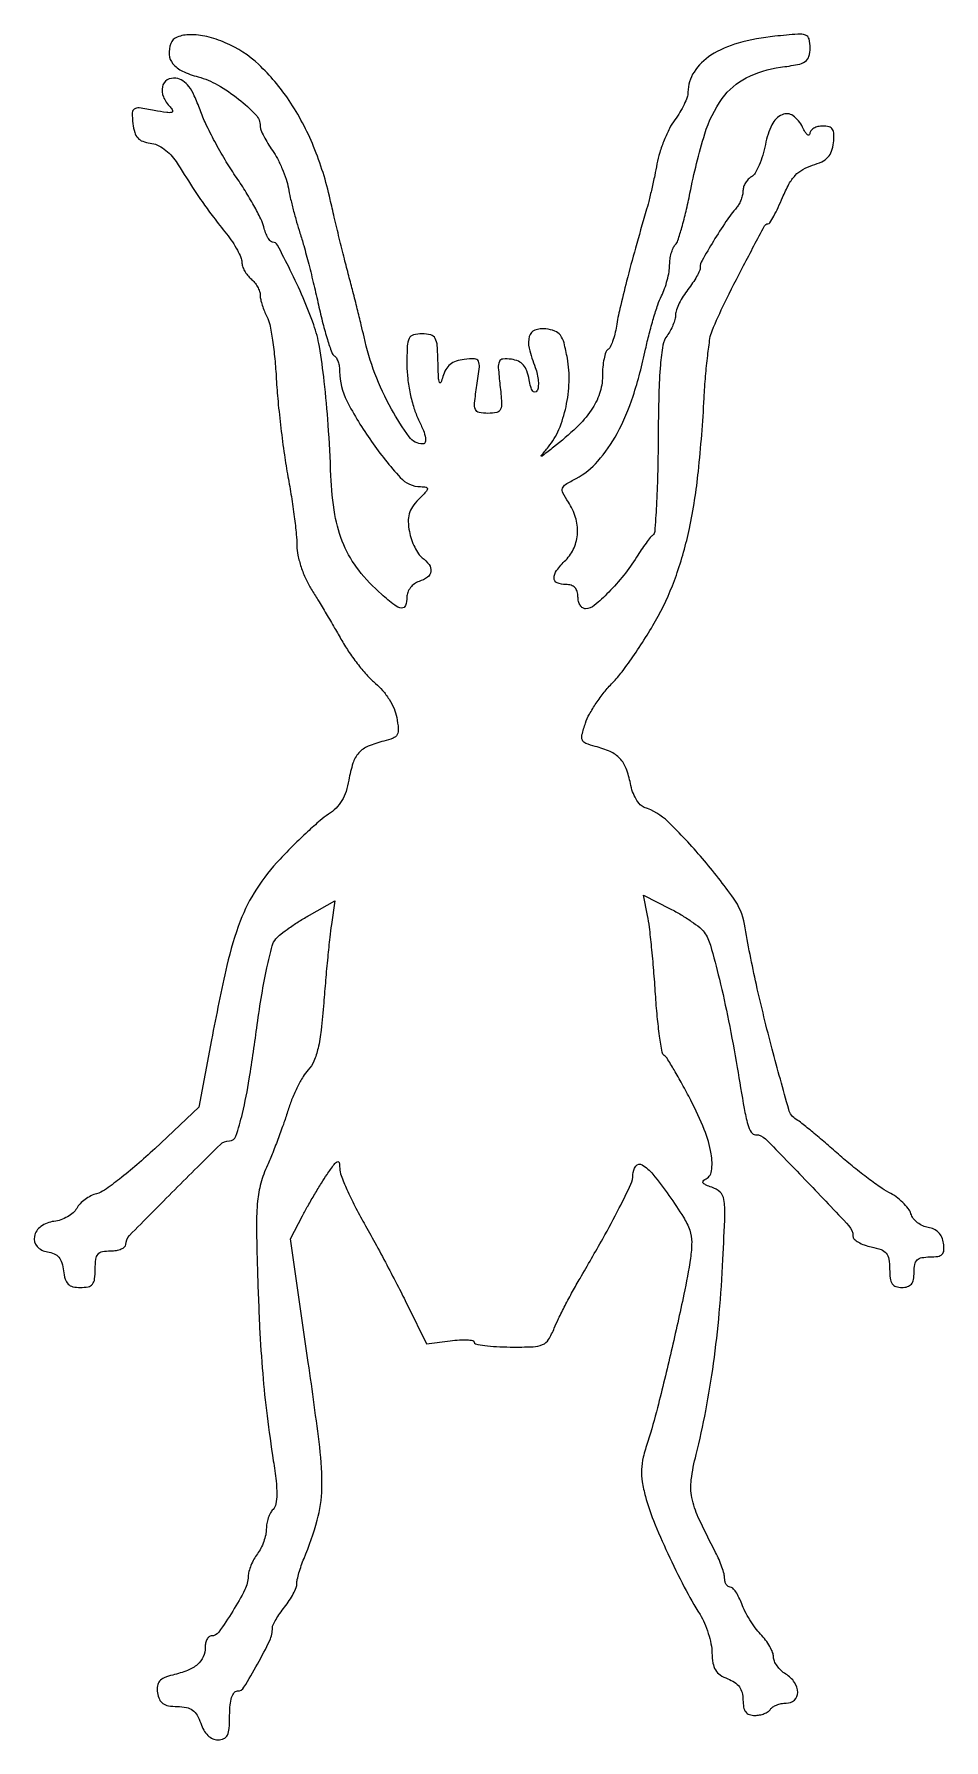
# Model space of a CAD drawing. Extents: x 0 to 149, y 0 to 279.
import ezdxf

# ---------------------------------------------------------------- set-up
doc = ezdxf.new("R2010")
doc.units = 0

msp = doc.modelspace()

# ---------------------------------------------------------------- linework, layer by layer
msp.add_lwpolyline([(22.361626, 277.5, 0.111228), (22.098877, 275.698914, 0.154221), (22.704145, 274.195382, 0.111829), (24.268706, 272.98283, 0.043415), (26.85789, 272.038266, -0.06453), (30.030746, 270.726943, -0.037318), (33.454428, 268.407741, -0.034522), (36.258357, 265.852565, -0.193037), (37, 264.003161, 0.095975), (37.123244, 263.367016, 0.020275), (37.589899, 262.331164, 0.020532), (38.239435, 261.155858, 0.018212), (39.008168, 259.988529, -0.033891), (39.820483, 258.66664, -0.020965), (40.599645, 257.017345, -0.020996), (41.235199, 255.315614, -0.035116), (41.60598, 253.834158, 0.013189), (41.924983, 252.271836, 0.006513), (42.408155, 250.304409, 0.006459), (42.962833, 248.274681, 0.009381), (43.508778, 246.5, -0.012339), (44.128825, 244.441185, -0.004095), (44.938366, 241.393899, -0.004074), (45.780653, 238.000931, -0.004623), (46.531459, 234.734548, 0.008694), (47.250322, 231.719789, 0.012649), (47.997168, 229.090525, 0.008199), (48.704979, 226.943544, 0.172266), (49.120493, 226.425531, -0.126541), (49.458465, 226.073818, -0.046607), (49.741645, 225.440697, -0.042478), (49.935006, 224.659139, -0.039428), (50, 223.83621, 0.120067), (51.169009, 219.038239, 0.033841), (55.194286, 212.408085, 0.03075), (59.922919, 206.497682, 0.210128), (63.25, 205.010648, -0.040721), (64.158997, 204.930924, -0.41335), (64.357851, 204.651196, -0.147639), (64.111147, 204.152114, -0.008287), (62.895833, 202.895833, 0.045314), (61.907051, 201.709523, 0.08227), (61.370514, 200.570135, 0.078878), (61.217576, 199.285502, 0.038753), (61.409304, 197.645833, 0.034502), (61.755263, 196.360082, 0.031843), (62.282179, 195.097955, 0.033365), (62.899119, 194.034932, 0.084385), (63.513471, 193.389757, -0.075034), (64.639118, 192.250788, -0.192573), (64.919761, 191.148208, -0.202818), (64.360294, 190.196526, -0.083142), (63, 189.5, 0.081113), (62.235622, 189.112489, 0.069591), (61.5875, 188.483985, 0.071315), (61.149993, 187.718828, 0.094537), (61, 186.932612, -0.079535), (60.780608, 185.562125, -0.355433), (60.143677, 185.153594, -0.137549), (59.004679, 185.61658, -0.01567), (56.843707, 187.403032, -0.046172), (53.117777, 191.351756, -0.065323), (50.661983, 195.508396, -0.059604), (49.220448, 200.445026, -0.031497), (48.569364, 206.801722, 0.007246), (48.124104, 215.102716, 0.011302), (47.475699, 222.233295, 0.01249), (46.680078, 227.95082, 0.045323), (45.759326, 231.5, 0.01579), (44.017932, 235.911127, 0.013628), (41.91953, 240.428942, 0.006048), (39.814258, 244.530963, 0.277977), (39.035787, 245, -0.218032), (38.678625, 245.163519, -0.046791), (38.273494, 245.732693, -0.040802), (37.890389, 246.539084, -0.029022), (37.590793, 247.494275, 0.053843), (37.101169, 248.821221, 0.011711), (35.963169, 250.983351, 0.012077), (34.519929, 253.434951, 0.011306), (32.929042, 255.869381, -0.01559), (31.256408, 258.477424, -0.011577), (29.567773, 261.454718, -0.011727), (28.10408, 264.341012, -0.025779), (27.153617, 266.625106, 0.02019), (26.210861, 268.964016, 0.056612), (25.30926, 270.479668, 0.084429), (24.33896, 271.388326, 0.110535), (23.20696, 271.819551, 0.171927), (21.769388, 271.533029, 0.211201), (20.9846, 270.427343, 0.151881), (21.151814, 268.768873, 0.093383), (22.25, 267.122184, -0.087779), (22.652306, 266.533232, -0.475662), (22.50244, 266.233616, -0.092701), (21.707803, 266.206473, -0.007771), (19.671416, 266.548217, 0.010506), (17.192113, 266.950358, 0.17558), (16.38969, 266.781148, 0.263754), (16.05486, 266.167645, 0.0244), (16.171416, 264.376033, 0.04231), (16.45812, 262.949403, 0.1122), (16.959606, 262.045153, 0.124077), (17.767438, 261.499478, 0.057776), (19.006354, 261.207088, -0.078214), (20.108872, 260.899048, -0.047359), (21.285307, 260.220448, -0.045333), (22.376458, 259.285496, -0.051804), (23.227708, 258.207088, 0.002298), (25.944632, 253.961769, 0.008658), (27.705153, 251.339254, 0.010966), (29.338259, 249.101555, 0.005568), (31.484925, 246.355644, -0.020928), (32.447652, 245.043007, -0.023285), (33.261197, 243.699253, -0.023463), (33.841952, 242.499822, -0.101346), (34, 241.728089, 0.081806), (34.10846, 241.06961, 0.044084), (34.440625, 240.314893, 0.042387), (34.926034, 239.58589, 0.051523), (35.5, 239, -0.050271), (36.073955, 238.41704, -0.042074), (36.559375, 237.696828, -0.043906), (36.891777, 236.954895, -0.083557), (37, 236.311814, 0.054184), (37.075702, 235.615299, 0.021923), (37.321985, 234.69085, 0.021385), (37.676502, 233.710422, 0.025423), (38.096121, 232.820397, -0.073574), (38.548366, 231.560037, -0.011866), (39.000917, 228.983922, -0.012885), (39.386373, 225.9013, -0.011003), (39.637044, 222.636138, 0.009995), (39.912443, 218.951518, 0.005967), (40.37979, 214.580978, 0.005972), (40.949449, 210.237352, 0.010297), (41.540923, 206.639532, -0.006913), (42.099469, 203.379951, -0.006787), (42.571396, 200.086104, -0.006701), (42.907203, 197.187346, -0.025488), (43, 195.368092, 0.053126), (43.16772, 193.794039, 0.026723), (43.693076, 191.863828, 0.026194), (44.455963, 189.905928, 0.035079), (45.359406, 188.22856, -0.004599), (46.451705, 186.466747, -0.002306), (47.801237, 184.221379, -0.002289), (49.176114, 181.885494, -0.003384), (50.358813, 179.822942, 0.021454), (51.579414, 177.862033, 0.016707), (53.065192, 175.837406, 0.017002), (54.579394, 174.041494, 0.038812), (55.864781, 172.822942, -0.047064), (57.029588, 171.681687, -0.035829), (58.08246, 170.237418, -0.036417), (58.896166, 168.695193, -0.056891), (59.33794, 167.262167, -0.023912), (59.597505, 165.387199, -0.148079), (59.402528, 164.446028, -0.174878), (58.736609, 163.854573, -0.03642), (57.222567, 163.374279, 0.04071), (54.672943, 162.541365, 0.110864), (53.134323, 161.44768, 0.106095), (52.172328, 159.769935, 0.035478), (51.501182, 157.006996, -0.037292), (51.04668, 155.165046, -0.055018), (50.358539, 153.650189, -0.059776), (49.408245, 152.414885, -0.055963), (48.17301, 151.408106, 0.034509), (46.806436, 150.388438, 0.008798), (44.741725, 148.549531, 0.008924), (42.45338, 146.361194, 0.008936), (40.245629, 144.093541, 0.04466), (36.396787, 139.184032, 0.053408), (33.742269, 133.944053, 0.035099), (31.562628, 126.693442, 0.008627), (29.032481, 114.5), (26.947257, 103.5), (19.737009, 96.709664, -0.010684), (16.808525, 94.067491, -0.013302), (13.972155, 91.745174, -0.011593), (11.515533, 89.930232, -0.092059), (10.237003, 89.344636, 0.055678), (9.288977, 88.990881, 0.04113), (8.333973, 88.404571, 0.041906), (7.513476, 87.68989, 0.069878), (6.974007, 86.951431, -0.090624), (6.401286, 86.231717, -0.049363), (5.478732, 85.574147, -0.046988), (4.374651, 85.072205, -0.054612), (3.250384, 84.816459, 0.126809), (1.123907, 83.999428, 0.187757), (0.04094, 82.348286, 0.243084), (0.486842, 80.721997, 0.173065), (2.190584, 79.827337, -0.068659), (3.279742, 79.516614, -0.112823), (4.045149, 78.947088, -0.101033), (4.54024, 78.051534, -0.047304), (4.816422, 76.75, 0.041197), (5.090729, 75.374971, 0.127216), (5.567833, 74.565012, 0.141505), (6.343446, 74.136998, 0.055836), (7.566422, 74, 0.050879), (8.843449, 74.130285, 0.173183), (9.547202, 74.558188, 0.141222), (9.903527, 75.398772, 0.030097), (10, 77, -0.030103), (10.097235, 78.613599, -0.144586), (10.458333, 79.45, -0.173074), (11.175563, 79.873428, -0.047675), (12.5, 80, 0.039394), (13.457284, 80.075539, 0.058578), (14.265625, 80.303188, 0.077034), (14.816011, 80.637082, 0.221451), (15, 81.032128, -0.196347), (15.601294, 82.504294, -0.002372), (23.00724, 89.986604, -0.002371), (30.484158, 97.398649, -0.196549), (31.954836, 98, 0.321346), (33.016738, 98.761066, 0.022877), (34.085282, 102.458143, 0.019622), (35.219793, 108.161049, 0.005753), (36.516164, 117, -0.008486), (37.262484, 121.901821, -0.011612), (38.111242, 126.28465, -0.008522), (38.960345, 129.885856, -0.119612), (39.577682, 131.052525, -0.045748), (40.37473, 131.801898, -0.0125), (41.762689, 132.831305, -0.012531), (43.402302, 133.924585, -0.012749), (45.085339, 134.927807), (49.218128, 137.250564), (48.64236, 133.375282, 0.010002), (48.377122, 131.30613, 0.002695), (48.039789, 128.013608, 0.002728), (47.697202, 124.269809, 0.002822), (47.39958, 120.56466, -0.009556), (46.982071, 116.118187, -0.029132), (46.466263, 113.130885, -0.043647), (45.784481, 111.048934, -0.086797), (44.840954, 109.598909, 0.052149), (44.018497, 108.507585, 0.019771), (43.099131, 106.832996, 0.019328), (42.235493, 104.919124, 0.022369), (41.567655, 103.034249, -0.010207), (40.893274, 100.973009, -0.005825), (39.999084, 98.510061, -0.005815), (39.041174, 96.051583, -0.009593), (38.168078, 94, 0.038004), (37.108637, 91.057236, 0.043455), (36.565242, 88.116865, 0.026282), (36.391402, 84.108044, 0.00535), (36.532968, 77, 0.004432), (36.9091, 67.477174, 0.008711), (37.407241, 59.913347, 0.009864), (38.118869, 53.022828, 0.007971), (39.14633, 45.656177, -0.009821), (39.592615, 42.367541, -0.030082), (39.716444, 40.122248, -0.044883), (39.570587, 38.587586, -0.151374), (39.106177, 37.706177, 0.075197), (38.68194, 37.13074, 0.038468), (38.324939, 36.305459, 0.03713), (38.081499, 35.379727, 0.045762), (38, 34.49113, -0.055589), (37.894239, 33.542803, -0.031424), (37.568717, 32.431533, -0.030992), (37.094045, 31.338647, -0.043991), (36.531803, 30.44113, 0.036851), (35.967408, 29.568093, 0.029033), (35.485547, 28.550307, 0.029832), (35.148098, 27.547093, 0.061795), (35.031803, 26.730128, -0.11371), (34.497274, 24.58687, -0.021253), (32.495111, 21.035551, -0.016401), (30.225693, 17.636272, -0.241893), (28.987455, 17, 0.18322), (28.610517, 16.857077, 0.090693), (28.290065, 16.448468, 0.070583), (28.072922, 15.840884, 0.05062), (28, 15.122445, -0.105599), (27.670435, 13.579395, -0.111767), (26.74225, 12.341681, -0.082645), (25.11652, 11.367565, -0.035052), (22.685081, 10.602542, 0.036787), (21.302287, 10.162191, 0.11942), (20.524172, 9.607214, 0.14744), (20.177665, 8.832867, 0.067411), (20.185081, 7.714654, 0.069391), (20.493823, 6.640204, 0.137206), (21.054916, 5.961862, 0.111632), (21.974867, 5.589438, 0.037311), (23.429504, 5.461489, -0.045222), (24.920007, 5.306628, -0.10751), (25.937446, 4.866707, -0.109366), (26.669731, 4.049467, -0.047789), (27.262837, 2.711489, 0.049066), (27.767782, 1.58018, 0.071935), (28.436196, 0.721563, 0.084806), (29.224468, 0.186332, 0.107228), (30.083333, 0, 0.104969), (31.046533, 0.204465, 0.178255), (31.630208, 0.771739, 0.09427), (31.925021, 1.885083, 0.017721), (32, 4, -0.022745), (32.07784, 5.710258, -0.053824), (32.328995, 6.95881, -0.085402), (32.728852, 7.73358, -0.235188), (33.263919, 8, 0.260028), (34.339145, 8.599728, 0.01155), (36.573394, 12.411933, 0.016423), (38.555749, 16.27443, 0.113358), (39.008569, 18.342271, -0.118856), (39.116951, 18.812719, -0.017194), (39.590017, 19.68401, -0.018677), (40.234833, 20.691902, -0.015006), (41, 21.727129, 0.022499), (41.765521, 22.795971, 0.024165), (42.4125, 23.904719, 0.024645), (42.871476, 24.903873, 0.095623), (43, 25.569759, -0.054793), (43.075065, 26.252689, -0.014618), (43.344231, 27.314849, -0.014638), (43.72328, 28.511763, -0.014622), (44.171849, 29.6849, 0.031324), (46.325832, 35.936163, 0.061908), (47.085881, 41.121478, 0.036464), (46.740617, 47.883659, 0.005145), (44.872919, 61.717332), (41.930081, 81.942623), (43.915545, 85.721312, -0.007884), (44.824366, 87.386651, -0.005218), (45.917882, 89.27126, -0.005252), (47.019054, 91.080696, -0.01016), (47.943915, 92.5, -0.007428), (49.103951, 94.150269, -0.123692), (49.613891, 94.577274, -0.490024), (49.910768, 94.430078, -0.047081), (50.008918, 93.5, 0.089961), (50.232566, 92.340152, 0.012025), (51.192398, 90.03125, 0.013585), (52.482825, 87.326743, 0.011043), (54.006756, 84.5, -0.004479), (55.754976, 81.35671, -0.002889), (57.726598, 77.685411, -0.002903), (59.61316, 74.072714, -0.005468), (61.087092, 71.131186), (64.191686, 64.762372), (68.095843, 65.28603, -0.017631), (69.592758, 65.433312, -0.02978), (70.853154, 65.43744, -0.031061), (71.782481, 65.326919, -0.36229), (72, 65.066121, 0.359414), (72.244832, 64.769521, 0.014123), (73.739698, 64.524591, 0.019403), (75.651794, 64.3417, 0.011785), (77.922376, 64.26677, 0.010017), (81.647563, 64.306314, 0.093912), (83.205741, 64.651358, 0.154979), (84.182114, 65.495189, 0.041123), (85.12329, 67.355492, -0.016653), (85.8143, 68.905021, -0.006133), (86.888064, 71.045051, -0.006071), (88.118663, 73.355217, -0.007258), (89.335638, 75.5, 0.00458), (93.05511, 81.974127, 0.010022), (95.757897, 87.013809, 0.008775), (97.648677, 90.88177, 0.109718), (98, 92.463523, -0.164537), (98.474471, 93.866327, -0.377832), (99.485098, 94.066977, -0.091984), (101.25729, 92.543839, -0.01642), (103.891529, 89.039132, -0.011215), (106.266406, 85.486628, -0.058994), (107.283322, 83.376048, -0.083705), (107.604415, 81.437272, -0.035843), (107.40822, 78.810429, -0.016283), (106.339148, 72.894101, -0.004384), (104.255861, 63.58225, -0.004298), (102.018816, 54.339346, -0.017783), (100.421889, 48.81954, 0.021079), (99.691049, 46.229557, 0.047405), (99.410242, 44.2097, 0.049913), (99.521446, 42.238123, 0.025794), (100.031048, 39.81954, 0.031854), (101.349207, 35.880529, 0.011722), (103.687547, 30.501324, 0.011891), (106.39809, 24.992859, 0.019711), (108.9734, 20.5, -0.038981), (109.699148, 19.112668, -0.025565), (110.322919, 17.419292, -0.025723), (110.763441, 15.696821, -0.044187), (110.926912, 14.225249, 0.036788), (111.086765, 12.562755, 0.09468), (111.508135, 11.437139, 0.108174), (112.274279, 10.63509, 0.057428), (113.5, 10, -0.054912), (114.635385, 9.418921, -0.091362), (115.408333, 8.676928, -0.094337), (115.850609, 7.726382, -0.061923), (116, 6.524751, 0.044077), (116.104682, 5.339572, 0.120381), (116.442195, 4.57519, 0.148786), (117.041668, 4.147241, 0.081322), (117.940983, 4, 0.046881), (118.729296, 4.074077, 0.046318), (119.49335, 4.29375, 0.050262), (120.123976, 4.616444, 0.111412), (120.5, 5, -0.111412), (120.876024, 5.383556, -0.050262), (121.50665, 5.70625, -0.046318), (122.270704, 5.925923, -0.046881), (123.059017, 6, 0.185009), (124.417918, 6.520638, 0.216127), (124.968571, 7.776132, 0.151549), (124.441057, 9.405047, 0.09997), (123, 10.767927, -0.049967), (122.234928, 11.359375, -0.047437), (121.5875, 12.100466, -0.051037), (121.144224, 12.872415, -0.105203), (121, 13.550287, 0.095885), (120.856683, 14.290753, 0.03271), (120.380648, 15.281863, 0.031111), (119.698458, 16.333704, 0.031191), (118.891567, 17.291813, -0.03135), (118.01193, 18.336976, -0.019624), (117.111852, 19.659158, -0.019678), (116.324737, 21.036767, -0.033609), (115.793742, 22.25, 0.02718), (115.348882, 23.303056, 0.037134), (114.82997, 24.192187, 0.040854), (114.314163, 24.824611, 0.203999), (113.902175, 25, -0.154892), (113.558097, 25.10921, -0.097756), (113.265014, 25.41682, -0.08012), (113.067222, 25.876381, -0.061711), (113, 26.41896, 0.065127), (112.90425, 27.150952, 0.018412), (112.567101, 28.252719, 0.018224), (112.090392, 29.480971, 0.018324), (111.5263, 30.66896, -0.010567), (108.693897, 36.402794, -0.060184), (107.63444, 39.627169, -0.082317), (107.538026, 42.549727, -0.029268), (108.329149, 46.667625, 0.015254), (109.91922, 53.851711, 0.012629), (111.183716, 61.585956, 0.011915), (112.120501, 69.842754, 0.010115), (112.724857, 78.59864, 0.002949), (113.038321, 85.920449, 0.047917), (112.893568, 88.376369, 0.164417), (112.245121, 89.620246, 0.118399), (110.882803, 90.415941, -0.027452), (109.988424, 90.740205, -0.106829), (109.510448, 91.078242, -0.309894), (109.466653, 91.385965, -0.181875), (109.75, 91.650635, 0.265441), (110.845281, 93.060822, 0.079102), (110.798795, 95.890626, 0.051907), (109.672493, 99.83682, 0.024692), (107.462452, 104.641526, 0.005723), (106.048239, 107.280578, 0.00812), (104.725886, 109.592135, 0.00502), (103.56926, 111.496102, 0.108142), (103.114106, 111.964189, -0.207954), (102.770049, 112.493049, -0.006337), (102.360123, 115.133231, -0.011521), (101.981232, 118.320545, -0.007596), (101.685921, 122, 0.004336), (101.399791, 125.882273, 0.00457), (101.050728, 129.691572, 0.004377), (100.69103, 132.970217, 0.020511), (100.390536, 134.843649), (99.71254, 138.187299), (104.102886, 135.947511, -0.016128), (105.868578, 134.973726, -0.016789), (107.543788, 133.900383, -0.016714), (108.925715, 132.878285, -0.067396), (109.651428, 132.123796, -0.089637), (110.679679, 130.00908, -0.008645), (112.134639, 124.461433, -0.010609), (113.643629, 117.648915, -0.007674), (115.04672, 110, 0.002065), (116.199804, 103.290784, 0.023503), (116.78996, 100.668066, 0.071235), (117.337915, 99.409248, 0.260144), (118.071263, 99, -0.200783), (119.67225, 98.330092, -0.003309), (126.559901, 91.24948, -0.003434), (133.334374, 84.094637, -0.190047), (134, 82.406672, 0.205174), (134.208332, 81.92035, 0.057965), (134.88125, 81.413523, 0.048177), (135.851419, 80.964523, 0.034958), (137, 80.65, -0.03673), (138.599583, 80.205884, -0.134606), (139.452479, 79.607421, -0.13593), (139.876282, 78.661293, -0.037751), (140, 77.025, 0.030186), (140.091666, 75.508018, 0.116389), (140.415289, 74.628125, 0.166844), (141.023072, 74.16033, 0.081513), (142, 74, 0.07578), (142.935258, 74.142566, 0.149477), (143.55, 74.5625, 0.124434), (143.893532, 75.317234, 0.044917), (144, 76.5, -0.045752), (144.117162, 77.777733, -0.15529), (144.506955, 78.506767, -0.151329), (145.253606, 78.887263, -0.042757), (146.569551, 79, 0.03591), (147.893075, 79.095178, 0.161847), (148.576922, 79.43782, 0.18449), (148.869085, 80.091139, 0.049221), (148.819551, 81.25, 0.071134), (148.537516, 82.219449, 0.088274), (148.006944, 82.992943, 0.089175), (147.246977, 83.530455, 0.074238), (146.297279, 83.813355, -0.07435), (145.408933, 84.078195, -0.059445), (144.560027, 84.606774, -0.060642), (143.876433, 85.306135, -0.086598), (143.476411, 86.074323, 0.08672), (143.03042, 86.930283, 0.036739), (142.167243, 87.901063, 0.034937), (141.07007, 88.826538, 0.038423), (139.887707, 89.558069, -0.032703), (138.395593, 90.457834, -0.009675), (136.23501, 92.02444, -0.009665), (133.868694, 93.883966, -0.010272), (131.624411, 95.797102, 0.004224), (129.479269, 97.670996, 0.004936), (127.410647, 99.412274, 0.004386), (125.635363, 100.85095, 0.029794), (124.712041, 101.5, -0.187736), (123.489159, 103.120329, -0.003937), (120.780158, 113.005366, -0.009722), (118.199401, 123.543638, -0.012089), (116.229411, 133.437208, 0.112208), (114.457476, 137.677169, 0.022331), (109.362855, 144.187723, 0.022128), (103.715319, 150.21488, 0.116282), (99.854895, 152.540121, -0.133566), (99.178656, 152.979474, -0.050039), (98.507578, 153.901663, -0.045062), (97.941613, 155.106912, -0.040901), (97.578432, 156.433613, 0.043768), (96.885782, 158.908148, 0.099766), (95.861144, 160.545086, 0.099155), (94.278009, 161.663341, 0.042879), (91.826991, 162.507287, -0.030567), (90.283135, 162.996758, -0.204762), (89.719075, 163.545986, -0.163381), (89.657739, 164.409878, -0.018021), (90.231042, 166.33768, -0.045981), (90.875218, 167.791905, -0.020627), (91.969036, 169.575421, -0.020215), (93.28859, 171.378363, -0.025893), (94.650862, 172.919072, 0.032468), (96.220687, 174.742242, 0.011509), (98.23028, 177.539735, 0.011367), (100.302387, 180.721917, 0.013129), (102.126316, 183.84774, 0.041405), (105.094661, 190.509284, 0.032166), (107.228097, 198.155092, 0.025905), (108.699686, 207.511427, 0.012824), (109.643455, 219.5, -0.007319), (109.886512, 223.092556, -0.008941), (110.222999, 226.44375, -0.007695), (110.598393, 229.242271, -0.060901), (110.947003, 230.5, -0.015994), (112.993029, 235.032567, -0.006229), (116.097803, 241.168039, -0.001277), (119.502745, 247.653161, -0.278041), (120.078246, 248, 0.259242), (120.396936, 248.17714, 0.012258), (121.041057, 249.272324, 0.017552), (121.755333, 250.671407, 0.011451), (122.484761, 252.331317, -0.026961), (123.512614, 254.486344, -0.063096), (124.555412, 255.931767, -0.076283), (125.789718, 256.904687, -0.057167), (127.385459, 257.581317, 0.040167), (128.913414, 258.168904, 0.093131), (129.899778, 258.892834, 0.102998), (130.497401, 259.874938, 0.056767), (130.816422, 261.25, 0.030565), (130.892506, 262.672156, 0.140684), (130.661111, 263.455581, 0.189333), (130.095605, 263.867753, 0.063986), (129.066422, 264, 0.058249), (128.271118, 263.907034, 0.074418), (127.58713, 263.632812, 0.090586), (127.11564, 263.227113, 0.15766), (126.93232, 262.75, -0.248116), (126.794391, 262.52016, -0.329226), (126.559629, 262.541869, -0.077147), (126.190218, 262.990831, -0.021436), (125.758627, 263.79679, 0.123592), (124.191112, 265.677905, 0.271699), (122.393583, 265.857456, 0.1761), (120.735007, 264.217812, 0.062498), (119.676942, 261, -0.024443), (119.237766, 259.218659, -0.028842), (118.645356, 257.586966, -0.029733), (117.996013, 256.293892, -0.132444), (117.39911, 255.70031, 0.071236), (116.863941, 255.283688, 0.054821), (116.410989, 254.697102, 0.0557), (116.103459, 254.038285, 0.081541), (116, 253.408104, -0.055644), (115.926373, 252.748556, -0.034239), (115.702113, 251.999225, -0.034035), (115.374303, 251.27931, -0.050819), (114.985915, 250.707794, 0.025829), (113.217974, 248.366614, 0.012207), (111.172522, 245.180542, 0.007243), (109.300443, 241.998782, 0.130062), (109, 240.86332, -0.106605), (108.879174, 240.303063, -0.020856), (108.4125, 239.376383, -0.021275), (107.765644, 238.323157, -0.018302), (107, 237.272871, 0.026871), (106.232196, 236.180806, 0.026132), (105.578158, 235.00272, 0.027078), (105.11501, 233.908523, 0.081827), (104.968197, 233.115141, -0.062652), (104.859132, 232.367353, -0.029689), (104.543577, 231.444071, -0.028859), (104.09377, 230.504256, -0.036182), (103.567344, 229.694463, 0.120979), (102.896356, 228.14205, 0.02046), (102.486458, 224.913115, 0.015444), (102.224823, 220.114449, 0.004583), (102.118867, 212.765667, -0.004884), (102.031175, 206.927525, -0.007683), (101.829881, 201.917075, -0.002879), (101.568098, 197.65034, -0.223469), (101.246622, 197.071204, 0.06629), (100.832692, 196.68036, 0.01022), (100.137202, 195.786541, 0.011253), (99.357503, 194.690469, 0.009564), (98.583192, 193.5, -0.028185), (96.4818, 190.518216, -0.026723), (94.022977, 187.735545, -0.023805), (91.673835, 185.564273, -0.170692), (90.25, 185.027778, -0.158897), (89.773373, 185.171538, -0.099777), (89.367188, 185.59566, -0.080715), (89.093034, 186.237243, -0.06076), (89, 187, 0.072254), (88.873159, 187.873159, 0.124864), (88.5, 188.5, 0.124864), (87.873159, 188.873159, 0.072254), (87, 189, -0.098911), (85.600989, 189.27949, -0.302893), (85.090309, 190.045154, -0.162819), (85.50231, 191.276826, -0.034961), (87, 193, 0.09454), (88.365837, 195.009873, 0.091086), (88.91901, 197.40818, 0.085438), (88.595127, 199.9765, 0.071153), (87.426665, 202.47158, -0.023637), (86.538538, 203.97777, -0.202224), (86.472384, 204.741134, -0.178844), (86.970308, 205.374078, -0.017833), (88.676665, 206.338928, 0.094796), (92.267056, 209.171702, 0.055041), (95.396084, 213.708221, 0.044778), (98.018402, 219.836276, 0.02675), (100.068264, 227.5, -0.010707), (100.650609, 229.995179, -0.009887), (101.353629, 232.530725, -0.00993), (102.069219, 234.763851, -0.032166), (102.666884, 236.20034, 0.029021), (103.17745, 237.406074, 0.021112), (103.608397, 238.797668, 0.021445), (103.905568, 240.15711, 0.043109), (104, 241.25034, -0.034735), (104.067414, 242.219585, -0.032849), (104.268498, 243.18885, -0.034564), (104.562587, 244.021991, -0.089657), (104.914035, 244.55, 0.113868), (105.34217, 245.265294, 0.008751), (105.998351, 247.424063, 0.01164), (106.68301, 250.05805, 0.008609), (107.321785, 253, -0.024114), (109.747215, 262.708779, -0.082728), (112.612228, 268.519098, -0.120472), (116.542247, 271.882225, -0.084236), (122.136534, 273.6125, 0.013324), (124.946209, 274.061692, 0.098022), (126.202123, 274.564193, 0.180254), (126.801938, 275.37301, 0.070472), (127, 276.771287, 0.061028), (126.819733, 278.242713, 0.25721), (126.236398, 278.87226, 0.10003), (124.973463, 279.025284, 0.006331), (121.23324, 278.682167, 0.040226), (115.221672, 277.55995, 0.076831), (110.74299, 275.568896, 0.105171), (107.988145, 272.836778, 0.146017), (107, 269.525249, -0.086396), (106.858829, 268.714351, -0.024958), (106.36817, 267.536251, -0.0243), (105.672341, 266.241485, -0.023734), (104.84909, 265.009754, 0.041245), (103.968666, 263.587174, 0.021598), (103.102745, 261.691891, 0.021333), (102.377568, 259.659401, 0.030521), (101.924511, 257.800246, -0.007388), (101.553319, 255.898721, -0.00495), (101.075257, 253.735072, -0.004985), (100.570385, 251.64784, -0.009792), (100.119862, 250, 0.003643), (98.4124, 244.04368, 0.00495), (96.963891, 238.641923, 0.005259), (95.854113, 234.137692, 0.019038), (95.288001, 231.240732, -0.022178), (95.027879, 229.952621, -0.027072), (94.667242, 228.777385, -0.027313), (94.265574, 227.844267, -0.139934), (93.889512, 227.431715, 0.17703), (93.543899, 226.992588, 0.028731), (93.261294, 225.925597, 0.028661), (93.065072, 224.573927, 0.021718), (93, 223.076492, -0.081395), (92.533788, 220.231592, -0.069638), (91.173567, 217.512981, -0.05279), (88.747683, 214.681782, -0.023172), (85, 211.457106, -0.000661), (83.205857, 210.056397, -0.179916), (83.023309, 209.998822, -0.615037), (82.986397, 210.082039, -0.001222), (84.15136, 211.5, 0.073566), (85.876553, 214.356399, 0.0463), (87.045446, 218.083092, 0.044692), (87.54331, 222.141088, 0.052656), (87.263192, 226, 0.018024), (86.718272, 228.510748, 0.096162), (86.121638, 229.773163, 0.14565), (85.221258, 230.455221, 0.06096), (83.727561, 230.816422, 0.118721), (81.955313, 230.601209, 0.241658), (81.034993, 229.592057, 0.128208), (81.015214, 227.641868, 0.029618), (82.007154, 224.481184, -0.035465), (82.338234, 223.381438, -0.037656), (82.502271, 222.267779, -0.040612), (82.492354, 221.296616, -0.118451), (82.278357, 220.666084, -0.246941), (81.941507, 220.471601, -0.257179), (81.599547, 220.642748, -0.083839), (81.27704, 221.334922, -0.023664), (81.014772, 222.5, 0.041703), (80.636496, 223.936681, 0.09438), (80.071293, 224.903509, 0.109397), (79.250717, 225.508937, 0.069337), (78.10361, 225.837892, 0.051842), (76.721842, 225.889362, 0.279624), (76.132268, 225.475823, 0.123586), (75.962028, 224.471262, 0.008547), (76.237204, 221.587892, -0.009791), (76.502747, 218.730309, -0.120408), (76.322549, 217.658596, -0.243988), (75.700543, 217.149476, -0.051872), (74.263619, 217, -0.049084), (72.813626, 217.142687, -0.255005), (72.21758, 217.640208, -0.122739), (72.0791, 218.686173, -0.009056), (72.458736, 221.573397, 0.007679), (72.864396, 224.594158, 0.145126), (72.704434, 225.52544, 0.282467), (72.087861, 225.9136, 0.031753), (70.361826, 225.823397, 0.052034), (69.046798, 225.529785, 0.089992), (68.068297, 224.991223, 0.093952), (67.368668, 224.16193, 0.061124), (66.889226, 223, -0.036454), (66.552212, 222.053665, -0.680148), (66.326548, 222.062415, -0.074429), (66.172744, 222.866914, -0.004834), (66.09968, 225.25, 0.011831), (65.972908, 228.087793, 0.108539), (65.628598, 229.265032, 0.208118), (64.908446, 229.823542, 0.062399), (63.5, 230, 0.063612), (62.079104, 229.818493, 0.217557), (61.373804, 229.245169, 0.105205), (61.062323, 228.026201, 0.010134), (61, 224.951694, 0.029509), (61.134674, 222.671766, 0.022763), (61.540243, 220.213686, 0.023152), (62.151553, 217.8718, 0.037128), (62.909251, 215.951694, -0.015373), (63.694112, 214.191011, -0.052001), (64.047203, 212.984393, -0.119179), (64.007328, 212.278978, -0.330583), (63.631492, 212, -0.238716), (61.390633, 213.134509, -0.032445), (58.471634, 217.702543, -0.034734), (55.780864, 223.503651, -0.037029), (53.986016, 229.5, 0.004787), (53.536477, 231.451689, 0.001972), (52.89172, 234.0875, 0.001951), (52.177788, 236.909975, 0.002506), (51.498033, 239.5, -0.003595), (50.77858, 242.265805, -0.001999), (49.939353, 245.646875, -0.001994), (49.117261, 249.0758, -0.003225), (48.448373, 252, 0.042643), (45.742636, 260.634911, 0.050342), (41.718879, 268.187938, 0.056005), (36.763171, 274.04795, 0.089057), (31.282119, 277.633304, 0.04118), (28.251219, 278.635426, 0.063071), (25.504973, 278.941608, 0.085023), (23.428461, 278.55391, 0.215802)], format="xyb", close=True)

doc.saveas('drawing.dxf')
